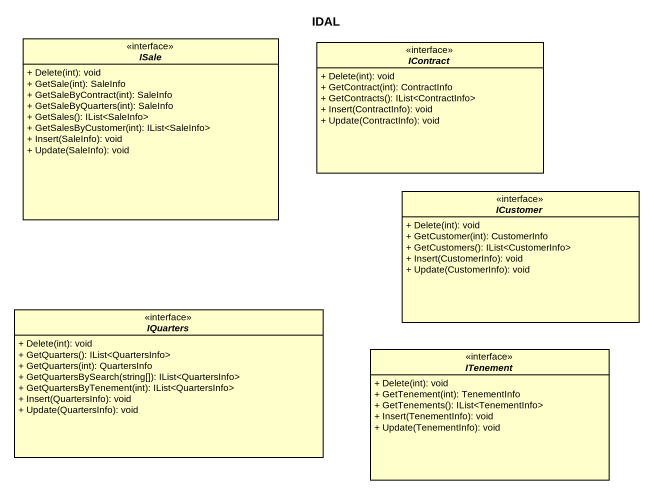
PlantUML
@startuml
title IDAL
hide circle
hide empty members
skinparam classAttributeIconSize 0
interface ISale <<interface>> {
  + Delete(int): void
  + GetSale(int): SaleInfo
  + GetSaleByContract(int): SaleInfo
  + GetSaleByQuarters(int): SaleInfo
  + GetSales(): IList<SaleInfo>
  + GetSalesByCustomer(int): IList<SaleInfo>
  + Insert(SaleInfo): void
  + Update(SaleInfo): void
}
interface IContract <<interface>> {
  + Delete(int): void
  + GetContract(int): ContractInfo
  + GetContracts(): IList<ContractInfo>
  + Insert(ContractInfo): void
  + Update(ContractInfo): void
}
interface ICustomer <<interface>> {
  + Delete(int): void
  + GetCustomer(int): CustomerInfo
  + GetCustomers(): IList<CustomerInfo>
  + Insert(CustomerInfo): void
  + Update(CustomerInfo): void
}
interface IQuarters <<interface>> {
  + Delete(int): void
  + GetQuarters(): IList<QuartersInfo>
  + GetQuarters(int): QuartersInfo
  + GetQuartersBySearch(string[]): IList<QuartersInfo>
  + GetQuartersByTenement(int): IList<QuartersInfo>
  + Insert(QuartersInfo): void
  + Update(QuartersInfo): void
}
interface ITenement <<interface>> {
  + Delete(int): void
  + GetTenement(int): TenementInfo
  + GetTenements(): IList<TenementInfo>
  + Insert(TenementInfo): void
  + Update(TenementInfo): void
}
@enduml
